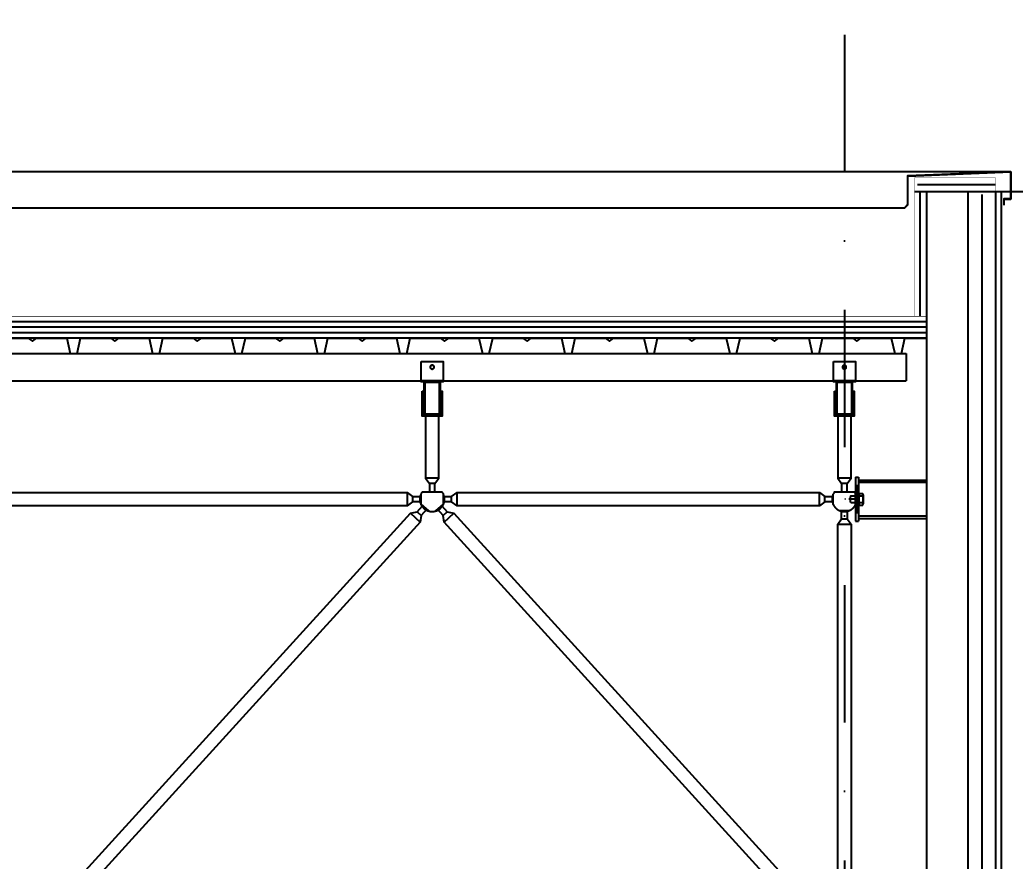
# Model space of a CAD drawing. Header units: centimetres. Extents: x 26569 to 160723, y -3143 to 14565.
# Drawn here: x 41076.7 to 41257.8, y 6278.6 to 6431.8 of the extents above; entities that cross this region are included whole.
import ezdxf

# ---------------------------------------------------------------- set-up
doc = ezdxf.new("R2010")
doc.units = ezdxf.units.CM
doc.header["$LTSCALE"] = 100
doc.linetypes.add('DASHDOT2', pattern=[0.5, 0.25, -0.125, 0, -0.125])
doc.linetypes.add('HIDDEN2', pattern=[0.1875, 0.125, -0.0625])
for name, color, linetype in [('A-ANNO-DIMS', 187, 'Continuous'), ('A-ANNO-GRID', 155, 'DASHDOT2'), ('A-ELEV-01', 255, 'Continuous'), ('A-ELEV-02', 253, 'Continuous'), ('A-ELEV-04', 250, 'Continuous'), ('A-WALL-INSL', 249, 'Continuous'), ('A-WALL-SNWPNL', 200, 'Continuous'), ('A-WALL-STEL', 202, 'Continuous'), ('S-STEL', 3, 'Continuous')]:
    doc.layers.add(name, color=color, linetype=linetype)
doc.layers.add('cephetutucu', color=8, linetype='Continuous', lineweight=25)
doc.styles.add('Fields_100', font='act_simplex.shx', dxfattribs={"width": 0.8, "height": 20})
doc.linetypes.add('BATTING', pattern='A,0.00254,-2.54,[134,ltypeshp.shx,S=2.54,R=0,X=-2.54,Y=0],-5.08,[134,ltypeshp.shx,S=2.54,R=180,X=2.54,Y=0],-2.54', length=10.16254)
doc.dimstyles.new('FIELDS_100', dxfattribs={"dimscale": 0, "dimtxt": 20, "dimasz": 5, "dimexe": 5, "dimexo": 5, "dimgap": 5, "dimtad": 0, "dimdec": 0, "dimzin": 0, "dimdsep": 46, "dimtxsty": 'Fields_100', "dimblk": 'DOT', "dimcen": 0.09, "dimclrt": 50, "dimadec": 0, "dimazin": 0, "dimtfac": 1, "dimtdec": 0, "dimtix": 1, "dimtofl": 0, "dimtmove": 1, "dimatfit": 3, "dimfxl": 5, "dimfxlon": 1, "dimtolj": 1, "dimtzin": 0, "dimarcsym": 0})
pattern_1 = [(225, (292.73155, 1032.0001), (0.088388348, -0.088388348), [])]

# ---------------------------------------------------------------- blocks, each defined once
blk = doc.blocks.new('A$C9ce80890')
at = {"layer": 'cephetutucu'}
h = blk.add_hatch(dxfattribs=at)
h.set_pattern_fill('ANSI31', color=256, angle=180)
h.set_pattern_definition(pattern_1)
h.paths.add_polyline_path([(41, 68), (51, 68), (51, 80), (41, 80)])
h.paths.add_polyline_path([(41, 30), (51, 30), (51, 68), (41, 68)])
h.paths.add_polyline_path([(41, 80), (51, 80), (51, 92), (41, 92)])
h.paths.add_polyline_path([(41, 92), (51, 92), (51, 130), (41, 130)])
h = blk.add_hatch(dxfattribs=at)
h.set_pattern_fill('ANSI31', color=256, angle=180)
h.set_pattern_definition(pattern_1)
h.paths.add_polyline_path([(41, 68), (51, 68), (51, 80), (41, 80)])
h.paths.add_polyline_path([(41, 67), (51, 67), (51, 68), (41, 68)])
h.paths.add_polyline_path([(41, 80), (51, 80), (51, 92), (41, 92)])
h.paths.add_polyline_path([(41, 92), (51, 92), (51, 93), (41, 93)])
for p, q in [((41, 160), (51, 160)), ((41, 160), (41, 0)), ((51, 160), (51, 0)), ((51, 150), (300, 150)), ((300, 141.2), (51, 141.2)), ((23, 92), (21, 90)), ((21, 90), (21, 70)), ((23, 92), (68, 92)), ((41, 55), (41, 105)), ((41, 101.8), (41, 58.2)), ((41, 98.5), (41, 61.5)), ((41, 93), (51, 93)), ((51, 102), (53, 102)), ((51, 58), (51, 102)), ((53, 102), (53, 58)), ((53, 101), (67, 101)), ((53, 101), (53, 59)), ((68, 96.5), (68, 63.5)), ((23, 68), (21, 70)), ((23, 68), (67, 68)), ((41, 67), (51, 67)), ((51, 58), (53, 58)), ((53, 59), (67, 59)), ((68, 68), (68, 63.5)), ((41, 0), (51, 0)), ((300, 18.8), (51, 18.8)), ((51, 10), (300, 10))]:
    blk.add_line(p, q, dxfattribs=at)
at = {"layer": 'cephetutucu', "linetype": 'DASHDOT2'}
blk.add_line((41, 80), (0, 80), dxfattribs=at)
at = {"layer": 'cephetutucu'}
for centre, radius, start, end in [((57.4, 96.5), 10.6, 334.9424, 25.0576), ((-4.5, 80), 72.5, 350.4727, 9.5273), ((57.4, 63.5), 10.6, 334.9424, 25.0576)]:
    blk.add_arc(centre, radius, start, end, dxfattribs=at)
blk = doc.blocks.new('_Dot')
at = {"color": 0, "linetype": 'ByBlock', "lineweight": -2}
blk.add_line((-0.5, 0), (-1, 0), dxfattribs=at)
at = {"color": 0, "linetype": 'ByBlock', "const_width": 0.5}
blk.add_lwpolyline([(-0.25, 0, 1), (0.25, 0, 1)], format="xyb", close=True, dxfattribs=at)
blk = doc.blocks.new('*D699')
at = {"layer": 'A-ANNO-DIMS', "color": 0, "lineweight": -2, "transparency": 16777216}
for p, q in [((40326.73, 6649.56), (40326.73, 6659.56)), ((41226.73, 6649.56), (41226.73, 6659.56)), ((40331.73, 6654.56), (40745.07, 6654.56)), ((41221.73, 6654.56), (40808.4, 6654.56))]:
    blk.add_line(p, q, dxfattribs=at)
at = {"layer": 'DEFPOINTS', "color": 0, "transparency": 16777216}
for p in [(41226.73, 6654.56), (40326.73, 6232.06), (41226.73, 6232.06)]:
    blk.add_point(p, dxfattribs=at)
at = {"layer": 'A-ANNO-DIMS', "color": 0, "lineweight": -2, "transparency": 16777216, "xscale": 5, "yscale": 5, "zscale": 5, "rotation": 180}
blk.add_blockref('_Dot', (40326.73, 6654.56), dxfattribs=at)
at = {"layer": 'A-ANNO-DIMS', "color": 0, "lineweight": -2, "transparency": 16777216, "xscale": 5, "yscale": 5, "zscale": 5}
blk.add_blockref('_Dot', (41226.73, 6654.56), dxfattribs=at)
at = {"layer": 'A-ANNO-DIMS', "color": 50, "transparency": 16777216, "insert": (40776.73, 6654.56), "char_height": 20, "attachment_point": 5, "style": 'Fields_100'}
blk.add_mtext('\\A1;1800', dxfattribs=at)

msp = doc.modelspace()

# ---------------------------------------------------------------- linework, layer by layer
at = {"layer": 'A-ANNO-DIMS', "linetype": 'HIDDEN2'}
msp.add_line((41254.23, 6400.51), (41351.51, 6400.51), dxfattribs=at)
at = {"layer": 'A-ANNO-GRID'}
msp.add_lwpolyline([(41226.73, 6679.56), (41226.73, 5813.01)], dxfattribs=at)
at = {"layer": 'A-ELEV-01'}
for p, q in [((41254.23, 6400.51), (41254.23, 6123.26)), ((41241.73, 6138.01), (41241.73, 6373.81))]:
    msp.add_line(p, q, dxfattribs=at)
at = {"layer": 'A-ELEV-02'}
for points in [[(36704.23, 6371.06), (41237.98, 6371.06)], [(41237.98, 6371.06), (41237.98, 6366.06)], [(36704.23, 6366.06), (41237.98, 6366.06)], [(41153.73, 6366.06), (41149.73, 6366.06)], [(41228.73, 6366.06), (41224.73, 6366.06)], [(41149.93, 6363.26), (41150.18, 6363.26)], [(41149.93, 6362.56), (41150.18, 6362.56)], [(41153.28, 6363.26), (41153.53, 6363.26)], [(41153.28, 6362.56), (41153.53, 6362.56)], [(41224.93, 6363.26), (41225.18, 6363.26)], [(41224.93, 6362.56), (41225.18, 6362.56)], [(41228.28, 6363.26), (41228.53, 6363.26)], [(41228.28, 6362.56), (41228.53, 6362.56)], [(41150.53, 6359.66), (41150.53, 6348.36), (41151.23, 6347.36), (41151.23, 6345.86)], [(41152.23, 6345.86), (41152.23, 6347.36), (41152.94, 6348.36), (41152.94, 6359.66)], [(41225.53, 6359.66), (41225.53, 6348.36), (41226.23, 6347.36), (41226.23, 6345.86)], [(41227.23, 6345.86), (41227.23, 6347.36), (41227.94, 6348.36), (41227.94, 6359.66)], [(41152.94, 6348.36), (41150.53, 6348.36)], [(41227.94, 6348.36), (41225.53, 6348.36)], [(41149.93, 6345.86), (41149.89, 6345.8), (41149.85, 6345.74), (41149.81, 6345.68), (41149.77, 6345.61), (41149.73, 6345.54), (41149.7, 6345.47), (41149.67, 6345.4), (41149.64, 6345.33), (41149.61, 6345.26), (41149.6, 6345.22), (41149.59, 6345.18), (41149.57, 6345.14), (41149.56, 6345.11), (41149.55, 6345.07), (41149.54, 6345.03), (41149.54, 6344.99), (41149.53, 6344.95), (41149.52, 6344.91), (41149.51, 6344.87), (41149.51, 6344.83), (41149.5, 6344.79), (41149.5, 6344.75), (41149.49, 6344.71), (41149.49, 6344.67), (41149.49, 6344.63), (41149.49, 6344.59), (41149.48, 6344.55), (41149.48, 6344.52), (41149.48, 6344.48), (41149.49, 6344.44), (41149.49, 6344.4), (41149.49, 6344.36), (41149.49, 6344.32), (41149.5, 6344.28), (41149.5, 6344.24), (41149.51, 6344.2), (41149.51, 6344.16), (41149.53, 6344.08), (41149.54, 6344.01), (41149.56, 6343.93), (41149.58, 6343.86), (41149.61, 6343.78), (41149.63, 6343.71), (41149.66, 6343.64), (41149.69, 6343.57), (41149.72, 6343.51), (41149.76, 6343.44), (41149.79, 6343.37), (41149.83, 6343.31), (41149.87, 6343.25), (41149.92, 6343.18), (41149.96, 6343.12), (41150.01, 6343.06), (41150.07, 6343), (41150.12, 6342.95), (41150.15, 6342.92), (41150.17, 6342.89), (41150.2, 6342.86), (41150.23, 6342.84), (41150.26, 6342.81), (41150.29, 6342.78), (41150.32, 6342.76), (41150.35, 6342.73), (41150.39, 6342.71), (41150.42, 6342.69), (41150.45, 6342.66), (41150.48, 6342.64), (41150.52, 6342.62), (41150.55, 6342.6), (41150.59, 6342.58), (41150.62, 6342.56), (41150.65, 6342.54), (41150.69, 6342.52), (41150.73, 6342.5), (41150.76, 6342.48), (41150.8, 6342.47), (41150.83, 6342.45), (41150.87, 6342.43), (41150.91, 6342.42), (41150.94, 6342.41), (41150.98, 6342.39), (41151.02, 6342.38), (41151.06, 6342.37), (41151.13, 6342.34), (41151.21, 6342.33), (41151.28, 6342.31), (41151.36, 6342.29), (41151.43, 6342.28), (41151.51, 6342.27), (41151.59, 6342.27), (41151.66, 6342.26), (41151.73, 6342.26), (41151.81, 6342.26), (41151.88, 6342.27), (41151.96, 6342.27), (41152.03, 6342.28), (41152.11, 6342.29), (41152.19, 6342.31), (41152.26, 6342.33), (41152.34, 6342.34), (41152.41, 6342.37), (41152.45, 6342.38), (41152.49, 6342.39), (41152.52, 6342.41), (41152.56, 6342.42), (41152.6, 6342.43), (41152.63, 6342.45), (41152.67, 6342.47), (41152.71, 6342.48), (41152.74, 6342.5), (41152.78, 6342.52), (41152.81, 6342.54), (41152.85, 6342.56), (41152.88, 6342.58), (41152.92, 6342.6), (41152.95, 6342.62), (41152.98, 6342.64), (41153.02, 6342.66), (41153.05, 6342.69), (41153.08, 6342.71), (41153.11, 6342.73), (41153.15, 6342.76), (41153.18, 6342.78), (41153.21, 6342.81), (41153.24, 6342.84), (41153.27, 6342.86), (41153.29, 6342.89), (41153.32, 6342.92), (41153.35, 6342.95), (41153.4, 6343), (41153.45, 6343.06), (41153.5, 6343.12), (41153.55, 6343.18), (41153.59, 6343.25), (41153.64, 6343.31), (41153.68, 6343.37), (41153.71, 6343.44), (41153.75, 6343.51), (41153.78, 6343.57), (41153.81, 6343.64), (41153.84, 6343.71), (41153.86, 6343.78), (41153.89, 6343.86), (41153.91, 6343.93), (41153.93, 6344.01), (41153.94, 6344.08), (41153.96, 6344.16), (41153.96, 6344.2), (41153.97, 6344.24), (41153.97, 6344.28), (41153.98, 6344.32), (41153.98, 6344.36), (41153.98, 6344.4), (41153.98, 6344.44), (41153.98, 6344.48), (41153.98, 6344.52), (41153.98, 6344.55), (41153.98, 6344.59), (41153.98, 6344.63), (41153.98, 6344.67), (41153.98, 6344.71), (41153.97, 6344.75), (41153.97, 6344.79), (41153.96, 6344.83), (41153.96, 6344.87), (41153.95, 6344.91), (41153.94, 6344.95), (41153.93, 6344.99), (41153.92, 6345.03), (41153.91, 6345.07), (41153.9, 6345.11), (41153.89, 6345.14), (41153.88, 6345.18), (41153.87, 6345.22), (41153.86, 6345.26), (41153.83, 6345.33), (41153.8, 6345.4), (41153.77, 6345.47), (41153.73, 6345.54), (41153.7, 6345.61), (41153.66, 6345.68), (41153.62, 6345.74), (41153.58, 6345.8), (41153.53, 6345.86)], [(41149.93, 6345.86), (41153.53, 6345.86)], [(41152.23, 6347.36), (41151.23, 6347.36)], [(41224.93, 6345.86), (41224.9, 6345.82), (41224.87, 6345.77), (41224.84, 6345.72), (41224.81, 6345.67), (41224.78, 6345.62), (41224.75, 6345.57), (41224.72, 6345.52), (41224.69, 6345.46), (41224.67, 6345.41), (41224.65, 6345.35), (41224.63, 6345.3), (41224.61, 6345.24), (41224.59, 6345.18), (41224.57, 6345.13), (41224.55, 6345.07), (41224.54, 6345.01), (41224.53, 6344.95), (41224.52, 6344.89), (41224.51, 6344.83), (41224.5, 6344.77), (41224.49, 6344.72), (41224.49, 6344.66), (41224.49, 6344.6), (41224.48, 6344.54), (41224.48, 6344.48), (41224.49, 6344.42), (41224.49, 6344.36), (41224.49, 6344.3), (41224.5, 6344.24), (41224.51, 6344.19), (41224.52, 6344.13), (41224.53, 6344.07), (41224.54, 6344.02), (41224.55, 6343.96), (41224.57, 6343.9), (41224.58, 6343.85), (41224.6, 6343.79), (41224.62, 6343.74), (41224.64, 6343.68), (41224.67, 6343.63), (41224.69, 6343.57), (41224.72, 6343.52), (41224.74, 6343.47), (41224.77, 6343.41), (41224.8, 6343.36), (41224.83, 6343.31), (41224.86, 6343.26), (41224.9, 6343.21), (41224.93, 6343.16), (41224.97, 6343.12), (41225.01, 6343.07), (41225.05, 6343.02), (41225.09, 6342.98), (41225.13, 6342.94), (41225.17, 6342.89), (41225.21, 6342.85), (41225.26, 6342.81), (41225.3, 6342.78), (41225.35, 6342.74), (41225.4, 6342.7), (41225.44, 6342.67), (41225.49, 6342.64), (41225.54, 6342.61), (41225.59, 6342.58), (41225.64, 6342.55), (41225.69, 6342.52), (41225.74, 6342.49), (41225.79, 6342.47), (41225.85, 6342.44), (41225.9, 6342.42), (41225.96, 6342.4), (41226.01, 6342.38), (41226.07, 6342.36), (41226.13, 6342.35), (41226.18, 6342.33), (41226.24, 6342.32), (41226.3, 6342.3), (41226.36, 6342.29), (41226.42, 6342.28), (41226.48, 6342.28), (41226.54, 6342.27), (41226.6, 6342.27), (41226.66, 6342.26), (41226.72, 6342.26), (41226.78, 6342.26), (41226.84, 6342.26), (41226.9, 6342.27), (41226.95, 6342.27), (41227.01, 6342.28), (41227.07, 6342.29), (41227.13, 6342.3), (41227.19, 6342.31), (41227.24, 6342.32), (41227.3, 6342.33), (41227.36, 6342.35), (41227.41, 6342.37), (41227.47, 6342.38), (41227.52, 6342.4), (41227.58, 6342.43), (41227.63, 6342.45), (41227.68, 6342.47), (41227.74, 6342.5), (41227.79, 6342.52), (41227.84, 6342.55), (41227.89, 6342.58), (41227.94, 6342.61), (41227.99, 6342.65), (41228.04, 6342.68), (41228.09, 6342.72), (41228.14, 6342.75), (41228.18, 6342.79), (41228.23, 6342.83), (41228.27, 6342.87), (41228.32, 6342.91), (41228.36, 6342.95), (41228.4, 6343), (41228.44, 6343.04), (41228.48, 6343.09), (41228.51, 6343.13), (41228.55, 6343.18), (41228.58, 6343.23), (41228.62, 6343.28), (41228.65, 6343.33), (41228.68, 6343.38), (41228.71, 6343.43), (41228.73, 6343.48), (41228.76, 6343.53), (41228.78, 6343.58)], [(41224.93, 6345.86), (41228.53, 6345.86)], [(41227.23, 6347.36), (41226.23, 6347.36)], [(41228.78, 6345.44), (41228.76, 6345.5), (41228.73, 6345.55), (41228.7, 6345.6), (41228.67, 6345.66), (41228.64, 6345.71), (41228.61, 6345.76), (41228.57, 6345.81), (41228.53, 6345.86)], [(41003.78, 6345.01), (41005.28, 6345.01), (41006.28, 6345.72), (41147.18, 6345.72), (41148.18, 6345.01), (41149.68, 6345.01)], [(41147.18, 6345.72), (41147.18, 6343.3)], [(41148.18, 6345.01), (41148.18, 6344.01)], [(41149.68, 6345.44), (41149.68, 6343.58)], [(41153.78, 6345.01), (41155.28, 6345.01), (41156.28, 6345.72), (41222.18, 6345.72), (41223.18, 6345.01), (41224.68, 6345.01)], [(41153.78, 6343.58), (41153.78, 6345.44)], [(41155.28, 6344.01), (41155.28, 6345.01)], [(41156.28, 6343.3), (41156.28, 6345.72)], [(41222.18, 6343.3), (41222.18, 6345.72)], [(41223.18, 6344.01), (41223.18, 6345.01)], [(41224.68, 6343.58), (41224.68, 6345.44)], [(41149.68, 6344.01), (41148.18, 6344.01), (41147.18, 6343.3), (41006.28, 6343.3), (41005.28, 6344.01), (41003.78, 6344.01)], [(41148.98, 6342.22), (41149.72, 6341.55)], [(41149.67, 6343.62), (41151.04, 6342.37)], [(41152.43, 6342.37), (41153.8, 6343.62)], [(41153.75, 6341.55), (41154.49, 6342.22)], [(41224.68, 6344.01), (41223.18, 6344.01), (41222.18, 6343.3), (41156.28, 6343.3), (41155.28, 6344.01), (41153.78, 6344.01)], [(41226.23, 6264.06), (41226.23, 6265.56), (41225.53, 6266.56), (41225.53, 6339.96), (41226.23, 6340.96), (41226.23, 6342.46)], [(41225.81, 6342.46), (41227.66, 6342.46)], [(41227.23, 6342.46), (41227.23, 6340.96), (41227.94, 6339.96), (41227.94, 6266.56), (41227.23, 6265.56), (41227.23, 6264.06)], [(41147.78, 6341.96), (41149.57, 6340.33)], [(41153.9, 6340.33), (41155.69, 6341.96)], [(41226.23, 6340.96), (41227.23, 6340.96)], [(41225.53, 6339.96), (41227.94, 6339.96)]]:
    msp.add_lwpolyline(points, dxfattribs=at)
for points in [[(41149.73, 6369.56), (41153.73, 6369.56), (41153.73, 6365.91), (41149.73, 6365.91)], [(41224.73, 6369.56), (41228.73, 6369.56), (41228.73, 6365.91), (41224.73, 6365.91)], [(41152.08, 6368.56), (41152.08, 6368.57), (41152.08, 6368.58), (41152.08, 6368.59), (41152.08, 6368.59), (41152.08, 6368.6), (41152.08, 6368.61), (41152.08, 6368.62), (41152.08, 6368.63), (41152.08, 6368.63), (41152.08, 6368.64), (41152.07, 6368.65), (41152.07, 6368.66), (41152.07, 6368.67), (41152.07, 6368.67), (41152.06, 6368.68), (41152.06, 6368.69), (41152.06, 6368.7), (41152.05, 6368.71), (41152.05, 6368.72), (41152.05, 6368.72), (41152.04, 6368.73), (41152.04, 6368.74), (41152.03, 6368.75), (41152.03, 6368.75), (41152.02, 6368.76), (41152.02, 6368.77), (41152.01, 6368.78), (41152.01, 6368.78), (41152, 6368.79), (41151.99, 6368.8), (41151.99, 6368.8), (41151.98, 6368.81), (41151.98, 6368.82), (41151.97, 6368.82), (41151.96, 6368.83), (41151.95, 6368.83), (41151.95, 6368.84), (41151.94, 6368.85), (41151.93, 6368.85), (41151.93, 6368.86), (41151.92, 6368.86), (41151.91, 6368.86), (41151.9, 6368.87), (41151.9, 6368.87), (41151.89, 6368.88), (41151.88, 6368.88), (41151.87, 6368.88), (41151.86, 6368.89), (41151.86, 6368.89), (41151.85, 6368.89), (41151.84, 6368.9), (41151.83, 6368.9), (41151.82, 6368.9), (41151.81, 6368.9), (41151.81, 6368.9), (41151.8, 6368.91), (41151.79, 6368.91), (41151.78, 6368.91), (41151.77, 6368.91), (41151.77, 6368.91), (41151.76, 6368.91), (41151.75, 6368.91), (41151.74, 6368.91), (41151.73, 6368.91), (41151.73, 6368.91), (41151.72, 6368.91), (41151.71, 6368.91), (41151.7, 6368.91), (41151.69, 6368.91), (41151.69, 6368.91), (41151.68, 6368.91), (41151.67, 6368.91), (41151.66, 6368.9), (41151.65, 6368.9), (41151.65, 6368.9), (41151.64, 6368.9), (41151.63, 6368.9), (41151.62, 6368.89), (41151.61, 6368.89), (41151.61, 6368.89), (41151.6, 6368.88), (41151.59, 6368.88), (41151.58, 6368.88), (41151.57, 6368.87), (41151.57, 6368.87), (41151.56, 6368.86), (41151.55, 6368.86), (41151.54, 6368.86), (41151.54, 6368.85), (41151.53, 6368.85), (41151.52, 6368.84), (41151.51, 6368.83), (41151.51, 6368.83), (41151.5, 6368.82), (41151.49, 6368.82), (41151.49, 6368.81), (41151.48, 6368.8), (41151.47, 6368.8), (41151.47, 6368.79), (41151.46, 6368.78), (41151.46, 6368.78), (41151.45, 6368.77), (41151.45, 6368.76), (41151.44, 6368.75), (41151.44, 6368.75), (41151.43, 6368.74), (41151.43, 6368.73), (41151.42, 6368.72), (41151.42, 6368.72), (41151.42, 6368.71), (41151.41, 6368.7), (41151.41, 6368.69), (41151.41, 6368.68), (41151.4, 6368.67), (41151.4, 6368.67), (41151.4, 6368.66), (41151.4, 6368.65), (41151.39, 6368.64), (41151.39, 6368.63), (41151.39, 6368.63), (41151.39, 6368.62), (41151.39, 6368.61), (41151.39, 6368.6), (41151.39, 6368.59), (41151.39, 6368.59), (41151.38, 6368.58), (41151.38, 6368.57), (41151.38, 6368.56), (41151.38, 6368.55), (41151.38, 6368.55), (41151.39, 6368.54), (41151.39, 6368.53), (41151.39, 6368.52), (41151.39, 6368.51), (41151.39, 6368.51), (41151.39, 6368.5), (41151.39, 6368.49), (41151.39, 6368.48), (41151.4, 6368.47), (41151.4, 6368.47), (41151.4, 6368.46), (41151.4, 6368.45), (41151.41, 6368.44), (41151.41, 6368.43), (41151.41, 6368.43), (41151.42, 6368.42), (41151.42, 6368.41), (41151.42, 6368.4), (41151.43, 6368.39), (41151.43, 6368.39), (41151.44, 6368.38), (41151.44, 6368.37), (41151.45, 6368.36), (41151.45, 6368.36), (41151.46, 6368.35), (41151.46, 6368.34), (41151.47, 6368.33), (41151.47, 6368.33), (41151.48, 6368.32), (41151.49, 6368.31), (41151.49, 6368.31), (41151.5, 6368.3), (41151.51, 6368.3), (41151.51, 6368.29), (41151.52, 6368.28), (41151.53, 6368.28), (41151.54, 6368.27), (41151.54, 6368.27), (41151.55, 6368.26), (41151.56, 6368.26), (41151.57, 6368.26), (41151.57, 6368.25), (41151.58, 6368.25), (41151.59, 6368.24), (41151.6, 6368.24), (41151.61, 6368.24), (41151.61, 6368.23), (41151.62, 6368.23), (41151.63, 6368.23), (41151.64, 6368.23), (41151.65, 6368.22), (41151.65, 6368.22), (41151.66, 6368.22), (41151.67, 6368.22), (41151.68, 6368.22), (41151.69, 6368.22), (41151.69, 6368.21), (41151.7, 6368.21), (41151.71, 6368.21), (41151.72, 6368.21), (41151.73, 6368.21), (41151.73, 6368.21), (41151.74, 6368.21), (41151.75, 6368.21), (41151.76, 6368.21), (41151.77, 6368.21), (41151.77, 6368.21), (41151.78, 6368.22), (41151.79, 6368.22), (41151.8, 6368.22), (41151.81, 6368.22), (41151.81, 6368.22), (41151.82, 6368.22), (41151.83, 6368.23), (41151.84, 6368.23), (41151.85, 6368.23), (41151.86, 6368.23), (41151.86, 6368.24), (41151.87, 6368.24), (41151.88, 6368.24), (41151.89, 6368.25), (41151.9, 6368.25), (41151.9, 6368.26), (41151.91, 6368.26), (41151.92, 6368.26), (41151.93, 6368.27), (41151.93, 6368.27), (41151.94, 6368.28), (41151.95, 6368.28), (41151.95, 6368.29), (41151.96, 6368.3), (41151.97, 6368.3), (41151.98, 6368.31), (41151.98, 6368.31), (41151.99, 6368.32), (41151.99, 6368.33), (41152, 6368.33), (41152.01, 6368.34), (41152.01, 6368.35), (41152.02, 6368.36), (41152.02, 6368.36), (41152.03, 6368.37), (41152.03, 6368.38), (41152.04, 6368.39), (41152.04, 6368.39), (41152.05, 6368.4), (41152.05, 6368.41), (41152.05, 6368.42), (41152.06, 6368.43), (41152.06, 6368.43), (41152.06, 6368.44), (41152.07, 6368.45), (41152.07, 6368.46), (41152.07, 6368.47), (41152.07, 6368.47), (41152.08, 6368.48), (41152.08, 6368.49), (41152.08, 6368.5), (41152.08, 6368.51), (41152.08, 6368.51), (41152.08, 6368.52), (41152.08, 6368.53), (41152.08, 6368.54), (41152.08, 6368.55), (41152.08, 6368.55)], [(41227.08, 6368.56), (41227.08, 6368.57), (41227.08, 6368.58), (41227.08, 6368.59), (41227.08, 6368.59), (41227.08, 6368.6), (41227.08, 6368.61), (41227.08, 6368.62), (41227.08, 6368.63), (41227.08, 6368.63), (41227.08, 6368.64), (41227.07, 6368.65), (41227.07, 6368.66), (41227.07, 6368.67), (41227.07, 6368.67), (41227.06, 6368.68), (41227.06, 6368.69), (41227.06, 6368.7), (41227.05, 6368.71), (41227.05, 6368.72), (41227.05, 6368.72), (41227.04, 6368.73), (41227.04, 6368.74), (41227.03, 6368.75), (41227.03, 6368.75), (41227.02, 6368.76), (41227.02, 6368.77), (41227.01, 6368.78), (41227.01, 6368.78), (41227, 6368.79), (41226.99, 6368.8), (41226.99, 6368.8), (41226.98, 6368.81), (41226.98, 6368.82), (41226.97, 6368.82), (41226.96, 6368.83), (41226.95, 6368.83), (41226.95, 6368.84), (41226.94, 6368.85), (41226.93, 6368.85), (41226.93, 6368.86), (41226.92, 6368.86), (41226.91, 6368.86), (41226.9, 6368.87), (41226.9, 6368.87), (41226.89, 6368.88), (41226.88, 6368.88), (41226.87, 6368.88), (41226.86, 6368.89), (41226.86, 6368.89), (41226.85, 6368.89), (41226.84, 6368.9), (41226.83, 6368.9), (41226.82, 6368.9), (41226.81, 6368.9), (41226.81, 6368.9), (41226.8, 6368.91), (41226.79, 6368.91), (41226.78, 6368.91), (41226.77, 6368.91), (41226.77, 6368.91), (41226.76, 6368.91), (41226.75, 6368.91), (41226.74, 6368.91), (41226.73, 6368.91), (41226.73, 6368.91), (41226.72, 6368.91), (41226.71, 6368.91), (41226.7, 6368.91), (41226.69, 6368.91), (41226.69, 6368.91), (41226.68, 6368.91), (41226.67, 6368.91), (41226.66, 6368.9), (41226.65, 6368.9), (41226.65, 6368.9), (41226.64, 6368.9), (41226.63, 6368.9), (41226.62, 6368.89), (41226.61, 6368.89), (41226.61, 6368.89), (41226.6, 6368.88), (41226.59, 6368.88), (41226.58, 6368.88), (41226.57, 6368.87), (41226.57, 6368.87), (41226.56, 6368.86), (41226.55, 6368.86), (41226.54, 6368.86), (41226.54, 6368.85), (41226.53, 6368.85), (41226.52, 6368.84), (41226.51, 6368.83), (41226.51, 6368.83), (41226.5, 6368.82), (41226.49, 6368.82), (41226.49, 6368.81), (41226.48, 6368.8), (41226.47, 6368.8), (41226.47, 6368.79), (41226.46, 6368.78), (41226.46, 6368.78), (41226.45, 6368.77), (41226.45, 6368.76), (41226.44, 6368.75), (41226.44, 6368.75), (41226.43, 6368.74), (41226.43, 6368.73), (41226.42, 6368.72), (41226.42, 6368.72), (41226.42, 6368.71), (41226.41, 6368.7), (41226.41, 6368.69), (41226.41, 6368.68), (41226.4, 6368.67), (41226.4, 6368.67), (41226.4, 6368.66), (41226.4, 6368.65), (41226.39, 6368.64), (41226.39, 6368.63), (41226.39, 6368.63), (41226.39, 6368.62), (41226.39, 6368.61), (41226.39, 6368.6), (41226.39, 6368.59), (41226.39, 6368.59), (41226.38, 6368.58), (41226.38, 6368.57), (41226.38, 6368.56), (41226.38, 6368.55), (41226.38, 6368.55), (41226.39, 6368.54), (41226.39, 6368.53), (41226.39, 6368.52), (41226.39, 6368.51), (41226.39, 6368.51), (41226.39, 6368.5), (41226.39, 6368.49), (41226.39, 6368.48), (41226.4, 6368.47), (41226.4, 6368.47), (41226.4, 6368.46), (41226.4, 6368.45), (41226.41, 6368.44), (41226.41, 6368.43), (41226.41, 6368.43), (41226.42, 6368.42), (41226.42, 6368.41), (41226.42, 6368.4), (41226.43, 6368.39), (41226.43, 6368.39), (41226.44, 6368.38), (41226.44, 6368.37), (41226.45, 6368.36), (41226.45, 6368.36), (41226.46, 6368.35), (41226.46, 6368.34), (41226.47, 6368.33), (41226.47, 6368.33), (41226.48, 6368.32), (41226.49, 6368.31), (41226.49, 6368.31), (41226.5, 6368.3), (41226.51, 6368.3), (41226.51, 6368.29), (41226.52, 6368.28), (41226.53, 6368.28), (41226.54, 6368.27), (41226.54, 6368.27), (41226.55, 6368.26), (41226.56, 6368.26), (41226.57, 6368.26), (41226.57, 6368.25), (41226.58, 6368.25), (41226.59, 6368.24), (41226.6, 6368.24), (41226.61, 6368.24), (41226.61, 6368.23), (41226.62, 6368.23), (41226.63, 6368.23), (41226.64, 6368.23), (41226.65, 6368.22), (41226.65, 6368.22), (41226.66, 6368.22), (41226.67, 6368.22), (41226.68, 6368.22), (41226.69, 6368.22), (41226.69, 6368.21), (41226.7, 6368.21), (41226.71, 6368.21), (41226.72, 6368.21), (41226.73, 6368.21), (41226.73, 6368.21), (41226.74, 6368.21), (41226.75, 6368.21), (41226.76, 6368.21), (41226.77, 6368.21), (41226.77, 6368.21), (41226.78, 6368.22), (41226.79, 6368.22), (41226.8, 6368.22), (41226.81, 6368.22), (41226.81, 6368.22), (41226.82, 6368.22), (41226.83, 6368.23), (41226.84, 6368.23), (41226.85, 6368.23), (41226.86, 6368.23), (41226.86, 6368.24), (41226.87, 6368.24), (41226.88, 6368.24), (41226.89, 6368.25), (41226.9, 6368.25), (41226.9, 6368.26), (41226.91, 6368.26), (41226.92, 6368.26), (41226.93, 6368.27), (41226.93, 6368.27), (41226.94, 6368.28), (41226.95, 6368.28), (41226.95, 6368.29), (41226.96, 6368.3), (41226.97, 6368.3), (41226.98, 6368.31), (41226.98, 6368.31), (41226.99, 6368.32), (41226.99, 6368.33), (41227, 6368.33), (41227.01, 6368.34), (41227.01, 6368.35), (41227.02, 6368.36), (41227.02, 6368.36), (41227.03, 6368.37), (41227.03, 6368.38), (41227.04, 6368.39), (41227.04, 6368.39), (41227.05, 6368.4), (41227.05, 6368.41), (41227.05, 6368.42), (41227.06, 6368.43), (41227.06, 6368.43), (41227.06, 6368.44), (41227.07, 6368.45), (41227.07, 6368.46), (41227.07, 6368.47), (41227.07, 6368.47), (41227.08, 6368.48), (41227.08, 6368.49), (41227.08, 6368.5), (41227.08, 6368.51), (41227.08, 6368.51), (41227.08, 6368.52), (41227.08, 6368.53), (41227.08, 6368.54), (41227.08, 6368.55), (41227.08, 6368.55)], [(41149.93, 6364.16), (41150.18, 6364.16), (41150.18, 6359.91), (41153.28, 6359.91), (41153.28, 6364.16), (41153.53, 6364.16), (41153.53, 6359.66), (41149.93, 6359.66)], [(41224.93, 6364.16), (41225.18, 6364.16), (41225.18, 6359.91), (41228.28, 6359.91), (41228.28, 6364.16), (41228.53, 6364.16), (41228.53, 6359.66), (41224.93, 6359.66)], [(41077.74, 6263.87), (41078.75, 6264.98), (41078.9, 6266.19), (41147.78, 6341.96), (41148.98, 6342.22), (41149.99, 6343.33), (41150.73, 6342.66), (41149.72, 6341.55), (41149.57, 6340.33), (41080.69, 6264.57), (41079.49, 6264.3), (41078.48, 6263.19)], [(41224.99, 6263.19), (41223.98, 6264.3), (41222.78, 6264.57), (41153.9, 6340.33), (41153.75, 6341.55), (41152.74, 6342.66), (41153.48, 6343.33), (41154.49, 6342.22), (41155.69, 6341.96), (41224.57, 6266.19), (41224.72, 6264.98), (41225.73, 6263.87)]]:
    msp.add_lwpolyline(points, close=True, dxfattribs=at)
at = {"layer": 'A-ELEV-04'}
for p, q in [((41257.01, 6404.13), (31299.11, 6404.13)), ((32208.53, 6397.57), (41237.71, 6397.57))]:
    msp.add_line(p, q, dxfattribs=at)
at = {"layer": 'A-WALL-INSL', "linetype": 'BATTING', "ltscale": 0.005}
msp.add_line((41251.73, 6400.01), (41251.73, 6123.26), dxfattribs=at)
at = {"layer": 'A-WALL-INSL', "ltscale": 0.002, "const_width": 0.1}
for points in [[(41239.48, 6377.81), (41239.48, 6403.01), (41254.23, 6403.01), (41254.23, 6400.51)], [(41241.73, 6377.81), (32205.48, 6377.81)]]:
    msp.add_lwpolyline(points, dxfattribs=at)
at = {"layer": 'A-WALL-INSL'}
msp.add_lwpolyline([(41239.48, 6400.51), (41254.23, 6400.51)], dxfattribs=at)
at = {"layer": 'A-WALL-INSL', "linetype": 'BATTING', "ltscale": 0.002}
for points in [[(41254.23, 6401.76), (41240.02, 6401.76)], [(41240.48, 6400.51), (41240.48, 6377.81)], [(41241.73, 6376.81), (32205.48, 6376.81)], [(41241.73, 6374.81), (32205.48, 6374.81)]]:
    msp.add_lwpolyline(points, dxfattribs=at)
at = {"layer": 'A-WALL-INSL', "ltscale": 0.002}
for points in [[(41241.73, 6375.81), (32205.48, 6375.81)], [(41241.73, 6373.81), (32205.48, 6373.81)]]:
    msp.add_lwpolyline(points, dxfattribs=at)
at = {"layer": 'A-WALL-SNWPNL', "ltscale": 100}
for p, q in [((41241.73, 6373.81), (41241.73, 6400.51)), ((41241.73, 6400.51), (41249.23, 6400.51)), ((41249.23, 6123.26), (41249.23, 6400.51)), ((41255.23, 6400.51), (41255.23, 6123.26))]:
    msp.add_line(p, q, dxfattribs=at)
for points in [[(41072.75, 6373.81), (41078.25, 6373.81), (41079, 6373.31), (41079.75, 6373.81), (41085.25, 6373.81), (41085.88, 6371.06), (41087.13, 6371.06), (41087.75, 6373.81), (41093.25, 6373.81), (41094, 6373.31), (41094.75, 6373.81), (41100.25, 6373.81), (41100.88, 6371.06), (41102.13, 6371.06), (41102.75, 6373.81), (41108.25, 6373.81), (41109, 6373.31), (41109.75, 6373.81), (41115.25, 6373.81), (41115.88, 6371.06), (41117.13, 6371.06), (41117.35, 6372.04)], [(41115.66, 6372.04), (41115.88, 6371.06), (41117.13, 6371.06), (41117.75, 6373.81), (41123.25, 6373.81), (41124, 6373.31), (41124.75, 6373.81), (41130.25, 6373.81), (41130.88, 6371.06), (41132.13, 6371.06), (41132.75, 6373.81), (41138.25, 6373.81), (41139, 6373.31), (41139.75, 6373.81), (41145.25, 6373.81), (41145.88, 6371.06), (41147.13, 6371.06), (41147.75, 6373.81), (41153.25, 6373.81), (41154, 6373.31), (41154.75, 6373.81), (41160.25, 6373.81), (41160.88, 6371.06), (41162.13, 6371.06), (41162.35, 6372.04)], [(41160.66, 6372.04), (41160.88, 6371.06), (41162.13, 6371.06), (41162.75, 6373.81), (41168.25, 6373.81), (41169, 6373.31), (41169.75, 6373.81), (41175.25, 6373.81), (41175.88, 6371.06), (41177.13, 6371.06), (41177.75, 6373.81), (41183.25, 6373.81), (41184, 6373.31), (41184.75, 6373.81), (41190.25, 6373.81), (41190.88, 6371.06), (41192.13, 6371.06), (41192.75, 6373.81), (41198.25, 6373.81), (41199, 6373.31), (41199.75, 6373.81), (41205.25, 6373.81), (41205.88, 6371.06), (41207.13, 6371.06), (41207.35, 6372.04)], [(41205.66, 6372.04), (41205.88, 6371.06), (41207.13, 6371.06), (41207.75, 6373.81), (41213.25, 6373.81), (41214, 6373.31), (41214.75, 6373.81), (41220.25, 6373.81), (41220.88, 6371.06), (41222.13, 6371.06), (41222.75, 6373.81), (41228.25, 6373.81), (41229, 6373.31), (41229.75, 6373.81), (41235.25, 6373.81), (41235.88, 6371.06), (41237.13, 6371.06), (41237.75, 6373.81), (41241.73, 6373.81)]]:
    msp.add_lwpolyline(points, dxfattribs=at)
at = {"layer": 'A-WALL-STEL'}
msp.add_lwpolyline([(41237.74, 6397.57), (41238.28, 6398.11), (41238.28, 6403.33), (41256.98, 6404.08), (41256.98, 6399.18), (41255.73, 6399.18), (41255.73, 6398.13), (41255.78, 6398.13), (41255.78, 6399.13), (41257.03, 6399.13), (41257.03, 6404.13), (41238.23, 6403.38), (41238.23, 6398.13), (41237.7, 6397.6)], close=True, dxfattribs=at)
at = {"layer": 'S-STEL'}
for points in [[(41153.23, 6359.91), (41153.23, 6365.91), (41150.23, 6365.91), (41150.23, 6359.91)], [(41228.23, 6359.91), (41228.23, 6365.91), (41225.23, 6365.91), (41225.23, 6359.91)]]:
    msp.add_lwpolyline(points, dxfattribs=at)
for points in [[(41153.08, 6365.76), (41150.38, 6365.76), (41150.38, 6360.06), (41153.08, 6360.06)], [(41228.08, 6365.76), (41225.38, 6365.76), (41225.38, 6360.06), (41228.08, 6360.06)]]:
    msp.add_lwpolyline(points, close=True, dxfattribs=at)

# ---------------------------------------------------------------- block references
at = {"layer": 'cephetutucu', "xscale": 0.05, "yscale": 0.05, "zscale": 0.05}
msp.add_blockref('A$C9ce80890', (41226.73, 6340.51), dxfattribs=at)

# ---------------------------------------------------------------- dimensions: what is measured, and where the dimension line sits
at = {"layer": 'A-ANNO-DIMS'}
dim = msp.add_linear_dim(base=(41226.73, 6654.56), p1=(40326.73, 6232.06), p2=(41226.73, 6232.06), dimstyle='FIELDS_100', override={"dimscale": 1, "dimlfac": 2}, dxfattribs=at)
dim.commit()
dim.dimension.update_dxf_attribs({"geometry": '*D699', "text_midpoint": (40776.73, 6654.56)})

doc.saveas('drawing.dxf')
